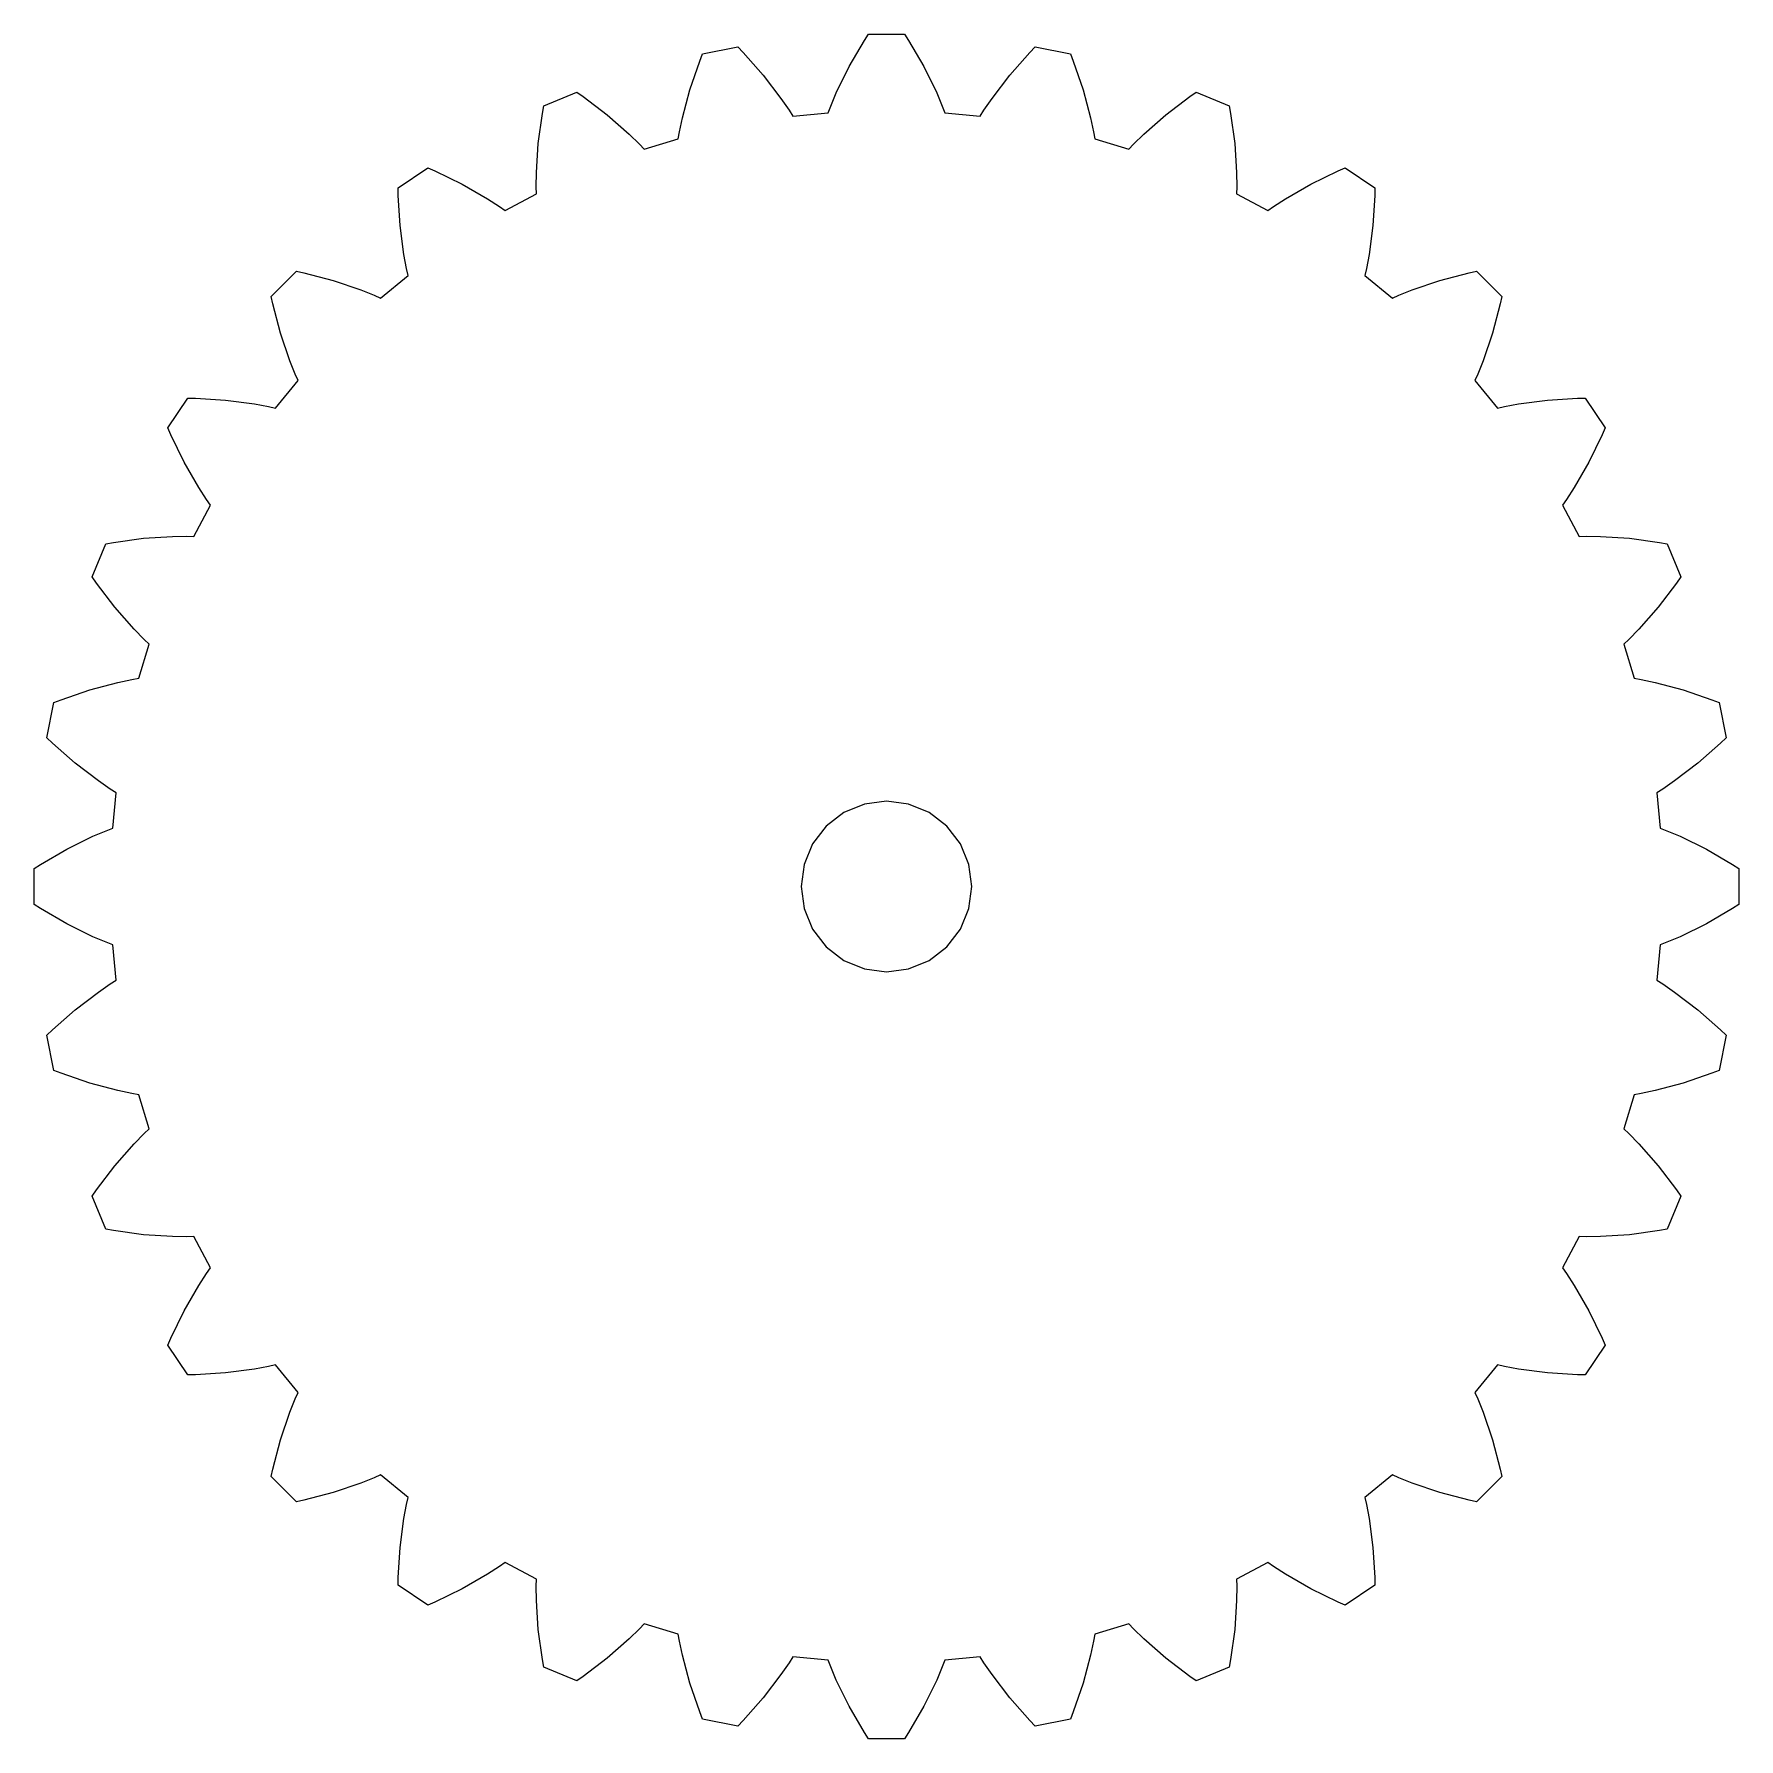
# Model space of a CAD drawing. Extents: x 0 to 10, y 0 to 10.
import ezdxf

# ---------------------------------------------------------------- set-up
doc = ezdxf.new("R2010")
doc.units = 0

msp = doc.modelspace()

# ---------------------------------------------------------------- linework, layer by layer
for p, q in [((4.87012, 9.95984), (4.8945, 9.99784)), ((4.8945, 9.99784), (5.10445, 9.99784)), ((5.10445, 9.99784), (5.12883, 9.95984)), ((3.92138, 9.88132), (4.1273, 9.92228)), ((4.1273, 9.92228), (4.15862, 9.88976)), ((4.78073, 9.80686), (4.87012, 9.95984)), ((5.12883, 9.95984), (5.21822, 9.80686)), ((5.84033, 9.88976), (5.87165, 9.92228)), ((5.87165, 9.92228), (6.07757, 9.88132)), ((3.84706, 9.67181), (3.90489, 9.83929)), ((3.90489, 9.83929), (3.92138, 9.88132)), ((4.15862, 9.88976), (4.27614, 9.75716)), ((4.70477, 9.65282), (4.78073, 9.80686)), ((5.21822, 9.80686), (5.29418, 9.65282)), ((5.72281, 9.75716), (5.84033, 9.88976)), ((6.07757, 9.88132), (6.09406, 9.83929)), ((6.09406, 9.83929), (6.15189, 9.67181)), ((4.27614, 9.75716), (4.38069, 9.6209)), ((5.61826, 9.6209), (5.72281, 9.75716)), ((2.98969, 9.57719), (3.18367, 9.65754)), ((3.18367, 9.65754), (3.22073, 9.63175)), ((3.22073, 9.63175), (3.36186, 9.52463)), ((3.80261, 9.50592), (3.84706, 9.67181)), ((4.38069, 9.6209), (4.42781, 9.55155)), ((4.67208, 9.57561), (4.70477, 9.65282)), ((5.29418, 9.65282), (5.32686, 9.57561)), ((5.57113, 9.55155), (5.61826, 9.6209)), ((6.15189, 9.67181), (6.19634, 9.50592)), ((6.63709, 9.52463), (6.77822, 9.63175)), ((6.77822, 9.63175), (6.81528, 9.65754)), ((6.81528, 9.65754), (7.00925, 9.57719)), ((2.95767, 9.35721), (2.98172, 9.53275)), ((2.98172, 9.53275), (2.98969, 9.57719)), ((3.36186, 9.52463), (3.49098, 9.41139)), ((3.78561, 9.42381), (3.80261, 9.50592)), ((4.42781, 9.55155), (4.45002, 9.51659)), ((4.45002, 9.51659), (4.65712, 9.53698)), ((4.65712, 9.53698), (4.67208, 9.57561)), ((5.32686, 9.57561), (5.34183, 9.53698)), ((5.34183, 9.53698), (5.54892, 9.51659)), ((5.54892, 9.51659), (5.57113, 9.55155)), ((6.19634, 9.50592), (6.21333, 9.42381)), ((6.50796, 9.41139), (6.63709, 9.52463)), ((7.00925, 9.57719), (7.01723, 9.53275)), ((7.01723, 9.53275), (7.04128, 9.35721)), ((3.49098, 9.41139), (3.55073, 9.35256)), ((3.77848, 9.38301), (3.78561, 9.42381)), ((6.21333, 9.42381), (6.22047, 9.38301)), ((6.44821, 9.35256), (6.50796, 9.41139)), ((2.94644, 9.18583), (2.95767, 9.35721)), ((3.55073, 9.35256), (3.57934, 9.3226)), ((3.57934, 9.3226), (3.77848, 9.38301)), ((6.22047, 9.38301), (6.41961, 9.3226)), ((6.41961, 9.3226), (6.44821, 9.35256)), ((7.04128, 9.35721), (7.0525, 9.18583)), ((2.13524, 9.09715), (2.30981, 9.21379)), ((2.30981, 9.21379), (2.35119, 9.19573)), ((7.64775, 9.19573), (7.68913, 9.21379)), ((7.68913, 9.21379), (7.86371, 9.09715)), ((2.13609, 9.052), (2.13524, 9.09715)), ((2.35119, 9.19573), (2.51051, 9.1182)), ((2.51051, 9.1182), (2.65925, 9.03232)), ((2.94579, 9.10198), (2.94644, 9.18583)), ((2.94675, 9.06057), (2.94579, 9.10198)), ((7.05315, 9.10198), (7.0522, 9.06057)), ((7.0525, 9.18583), (7.05315, 9.10198)), ((7.3397, 9.03232), (7.48844, 9.1182)), ((7.48844, 9.1182), (7.64775, 9.19573)), ((7.86371, 9.09715), (7.86286, 9.052)), ((2.14675, 8.87514), (2.13609, 9.052)), ((2.65925, 9.03232), (2.72933, 8.98628)), ((2.76322, 8.96248), (2.94675, 9.06057)), ((7.0522, 9.06057), (7.23572, 8.96248)), ((7.26962, 8.98628), (7.3397, 9.03232)), ((7.86286, 9.052), (7.85219, 8.87514)), ((2.72933, 8.98628), (2.76322, 8.96248)), ((7.23572, 8.96248), (7.26962, 8.98628)), ((2.16917, 8.70487), (2.14675, 8.87514)), ((7.85219, 8.87514), (7.82977, 8.70487)), ((2.1849, 8.6225), (2.16917, 8.70487)), ((7.82977, 8.70487), (7.81405, 8.6225)), ((1.39086, 8.45963), (1.53932, 8.60809)), ((1.53932, 8.60809), (1.58343, 8.59845)), ((1.58343, 8.59845), (1.75481, 8.55349)), ((2.19391, 8.58207), (2.1849, 8.6225)), ((7.81405, 8.6225), (7.80503, 8.58207)), ((8.24413, 8.55349), (8.41552, 8.59845)), ((8.41552, 8.59845), (8.45963, 8.60809)), ((8.45963, 8.60809), (8.60809, 8.45963)), ((1.75481, 8.55349), (1.91744, 8.49828)), ((1.91744, 8.49828), (1.99516, 8.46679)), ((2.03305, 8.45006), (2.19391, 8.58207)), ((7.80503, 8.58207), (7.9659, 8.45006)), ((8.00379, 8.46679), (8.0815, 8.49828)), ((8.0815, 8.49828), (8.24413, 8.55349)), ((1.4005, 8.41552), (1.39086, 8.45963)), ((1.44546, 8.24413), (1.4005, 8.41552)), ((1.99516, 8.46679), (2.03305, 8.45006)), ((7.9659, 8.45006), (8.00379, 8.46679)), ((8.59845, 8.41552), (8.55349, 8.24413)), ((8.60809, 8.45963), (8.59845, 8.41552)), ((1.50067, 8.0815), (1.44546, 8.24413)), ((8.55349, 8.24413), (8.49828, 8.0815)), ((1.53216, 8.00379), (1.50067, 8.0815)), ((1.54889, 7.9659), (1.53216, 8.00379)), ((8.46679, 8.00379), (8.45006, 7.9659)), ((8.49828, 8.0815), (8.46679, 8.00379)), ((1.41687, 7.80503), (1.54889, 7.9659)), ((8.45006, 7.9659), (8.58207, 7.80503)), ((0.78516, 7.68913), (0.9018, 7.86371)), ((0.9018, 7.86371), (0.94695, 7.86286)), ((0.94695, 7.86286), (1.1238, 7.85219)), ((1.1238, 7.85219), (1.29408, 7.82977)), ((1.29408, 7.82977), (1.37645, 7.81405)), ((1.37645, 7.81405), (1.41687, 7.80503)), ((8.58207, 7.80503), (8.6225, 7.81405)), ((8.6225, 7.81405), (8.70487, 7.82977)), ((8.70487, 7.82977), (8.87514, 7.85219)), ((8.87514, 7.85219), (9.052, 7.86286)), ((9.052, 7.86286), (9.09715, 7.86371)), ((9.09715, 7.86371), (9.21379, 7.68913)), ((0.80322, 7.64775), (0.78516, 7.68913)), ((0.88075, 7.48844), (0.80322, 7.64775)), ((9.19573, 7.64775), (9.1182, 7.48844)), ((9.21379, 7.68913), (9.19573, 7.64775)), ((0.96663, 7.3397), (0.88075, 7.48844)), ((9.1182, 7.48844), (9.03232, 7.3397)), ((1.01267, 7.26962), (0.96663, 7.3397)), ((9.03232, 7.3397), (8.98628, 7.26962)), ((0.93837, 7.0522), (1.03647, 7.23572)), ((1.03647, 7.23572), (1.01267, 7.26962)), ((8.98628, 7.26962), (8.96248, 7.23572)), ((8.96248, 7.23572), (9.06057, 7.0522)), ((0.34141, 6.81528), (0.42175, 7.00925)), ((0.42175, 7.00925), (0.46619, 7.01723)), ((0.46619, 7.01723), (0.64174, 7.04128)), ((0.64174, 7.04128), (0.81312, 7.0525)), ((0.81312, 7.0525), (0.89697, 7.05315)), ((0.89697, 7.05315), (0.93837, 7.0522)), ((9.06057, 7.0522), (9.10198, 7.05315)), ((9.10198, 7.05315), (9.18583, 7.0525)), ((9.18583, 7.0525), (9.35721, 7.04128)), ((9.35721, 7.04128), (9.53275, 7.01723)), ((9.53275, 7.01723), (9.57719, 7.00925)), ((9.57719, 7.00925), (9.65754, 6.81528)), ((0.36719, 6.77822), (0.34141, 6.81528)), ((9.65754, 6.81528), (9.63175, 6.77822)), ((0.47432, 6.63709), (0.36719, 6.77822)), ((9.63175, 6.77822), (9.52463, 6.63709)), ((0.58756, 6.50796), (0.47432, 6.63709)), ((9.52463, 6.63709), (9.41139, 6.50796)), ((0.64639, 6.44821), (0.58756, 6.50796)), ((9.41139, 6.50796), (9.35256, 6.44821)), ((0.61594, 6.22047), (0.67635, 6.41961)), ((0.67635, 6.41961), (0.64639, 6.44821)), ((9.35256, 6.44821), (9.3226, 6.41961)), ((9.3226, 6.41961), (9.38301, 6.22047)), ((0.49303, 6.19634), (0.57514, 6.21333)), ((0.57514, 6.21333), (0.61594, 6.22047)), ((9.38301, 6.22047), (9.42381, 6.21333)), ((9.42381, 6.21333), (9.50592, 6.19634)), ((0.15966, 6.09406), (0.32713, 6.15189)), ((0.32713, 6.15189), (0.49303, 6.19634)), ((9.50592, 6.19634), (9.67181, 6.15189)), ((9.67181, 6.15189), (9.83929, 6.09406)), ((0.07666, 5.87165), (0.11762, 6.07757)), ((0.11762, 6.07757), (0.15966, 6.09406)), ((9.83929, 6.09406), (9.88132, 6.07757)), ((9.88132, 6.07757), (9.92228, 5.87165)), ((0.10919, 5.84033), (0.07666, 5.87165)), ((0.24178, 5.72281), (0.10919, 5.84033)), ((9.88976, 5.84033), (9.75716, 5.72281)), ((9.92228, 5.87165), (9.88976, 5.84033)), ((0.37804, 5.61826), (0.24178, 5.72281)), ((9.75716, 5.72281), (9.6209, 5.61826)), ((0.4474, 5.57113), (0.37804, 5.61826)), ((9.6209, 5.61826), (9.55155, 5.57113)), ((0.48236, 5.54892), (0.4474, 5.57113)), ((0.46196, 5.34183), (0.48236, 5.54892)), ((4.99947, 5.49947), (4.87006, 5.48244)), ((5.12888, 5.48244), (4.99947, 5.49947)), ((9.55155, 5.57113), (9.51659, 5.54892)), ((9.51659, 5.54892), (9.53698, 5.34183)), ((4.74947, 5.43249), (4.64592, 5.35303)), ((4.87006, 5.48244), (4.74947, 5.43249)), ((5.24947, 5.43249), (5.12888, 5.48244)), ((5.35303, 5.35303), (5.24947, 5.43249)), ((0.34612, 5.29418), (0.42334, 5.32686)), ((0.42334, 5.32686), (0.46196, 5.34183)), ((4.64592, 5.35303), (4.56646, 5.24947)), ((5.43249, 5.24947), (5.35303, 5.35303)), ((9.53698, 5.34183), (9.53698, 5.34183)), ((9.53698, 5.34183), (9.57561, 5.32686)), ((9.57561, 5.32686), (9.65282, 5.29418)), ((0.03911, 5.12883), (0.19209, 5.21822)), ((0.19209, 5.21822), (0.34612, 5.29418)), ((4.56646, 5.24947), (4.51651, 5.12888)), ((5.48244, 5.12888), (5.43249, 5.24947)), ((9.65282, 5.29418), (9.80686, 5.21822)), ((9.80686, 5.21822), (9.95984, 5.12883)), ((0.0011, 5.10445), (0.03911, 5.12883)), ((0.0011, 4.8945), (0.0011, 5.10445)), ((4.51651, 5.12888), (4.49947, 4.99947)), ((5.49947, 4.99947), (5.48244, 5.12888)), ((9.95984, 5.12883), (9.99784, 5.10445)), ((9.99784, 5.10445), (9.99784, 4.8945)), ((4.49947, 4.99947), (4.51651, 4.87006)), ((5.48244, 4.87006), (5.49947, 4.99947)), ((5.49947, 4.99947), (5.49947, 4.99947)), ((5.49947, 4.99947), (5.49947, 4.99947)), ((0.03911, 4.87012), (0.0011, 4.8945)), ((0.19209, 4.78073), (0.03911, 4.87012)), ((4.51651, 4.87006), (4.56646, 4.74947)), ((5.43249, 4.74947), (5.48244, 4.87006)), ((9.95984, 4.87012), (9.80686, 4.78073)), ((9.99784, 4.8945), (9.95984, 4.87012)), ((0.34612, 4.70477), (0.19209, 4.78073)), ((0.42334, 4.67208), (0.34612, 4.70477)), ((4.56646, 4.74947), (4.64592, 4.64592)), ((5.35303, 4.64592), (5.43249, 4.74947)), ((9.65282, 4.70477), (9.57561, 4.67208)), ((9.80686, 4.78073), (9.65282, 4.70477)), ((0.46196, 4.65712), (0.42334, 4.67208)), ((0.48236, 4.45002), (0.46196, 4.65712)), ((4.64592, 4.64592), (4.74947, 4.56646)), ((5.24947, 4.56646), (5.35303, 4.64592)), ((9.53698, 4.65712), (9.51659, 4.45002)), ((9.57561, 4.67208), (9.53698, 4.65712)), ((4.74947, 4.56646), (4.87006, 4.51651)), ((4.87006, 4.51651), (4.99947, 4.49947)), ((4.99947, 4.49947), (5.12888, 4.51651)), ((5.12888, 4.51651), (5.24947, 4.56646)), ((0.37804, 4.38069), (0.4474, 4.42781)), ((0.4474, 4.42781), (0.48236, 4.45002)), ((9.51659, 4.45002), (9.55155, 4.42781)), ((9.55155, 4.42781), (9.6209, 4.38069)), ((0.24178, 4.27614), (0.37804, 4.38069)), ((9.6209, 4.38069), (9.75716, 4.27614)), ((0.10919, 4.15862), (0.24178, 4.27614)), ((9.75716, 4.27614), (9.88976, 4.15862)), ((0.07666, 4.1273), (0.10919, 4.15862)), ((0.11762, 3.92138), (0.07666, 4.1273)), ((9.92228, 4.1273), (9.88132, 3.92138)), ((9.88976, 4.15862), (9.92228, 4.1273)), ((0.15966, 3.90489), (0.11762, 3.92138)), ((0.32713, 3.84706), (0.15966, 3.90489)), ((9.83929, 3.90489), (9.67181, 3.84706)), ((9.88132, 3.92138), (9.83929, 3.90489)), ((0.49303, 3.80261), (0.32713, 3.84706)), ((0.57514, 3.78561), (0.49303, 3.80261)), ((9.50592, 3.80261), (9.42381, 3.78561)), ((9.67181, 3.84706), (9.50592, 3.80261)), ((0.61594, 3.77848), (0.57514, 3.78561)), ((0.67635, 3.57934), (0.61594, 3.77848)), ((9.38301, 3.77848), (9.3226, 3.57934)), ((9.42381, 3.78561), (9.38301, 3.77848)), ((0.58756, 3.49098), (0.64639, 3.55073)), ((0.64639, 3.55073), (0.67635, 3.57934)), ((9.3226, 3.57934), (9.35256, 3.55073)), ((9.35256, 3.55073), (9.41139, 3.49098)), ((0.47432, 3.36186), (0.58756, 3.49098)), ((9.41139, 3.49098), (9.52463, 3.36186)), ((0.36719, 3.22073), (0.47432, 3.36186)), ((9.52463, 3.36186), (9.63175, 3.22073)), ((0.34141, 3.18367), (0.36719, 3.22073)), ((9.63175, 3.22073), (9.65754, 3.18367)), ((0.42175, 2.98969), (0.34141, 3.18367)), ((9.65754, 3.18367), (9.57719, 2.98969)), ((0.46619, 2.98172), (0.42175, 2.98969)), ((0.64174, 2.95767), (0.46619, 2.98172)), ((0.81312, 2.94644), (0.64174, 2.95767)), ((0.89697, 2.94579), (0.81312, 2.94644)), ((0.93837, 2.94675), (0.89697, 2.94579)), ((1.03647, 2.76322), (0.93837, 2.94675)), ((9.06057, 2.94675), (8.96248, 2.76322)), ((9.10198, 2.94579), (9.06057, 2.94675)), ((9.18583, 2.94644), (9.10198, 2.94579)), ((9.35721, 2.95767), (9.18583, 2.94644)), ((9.53275, 2.98172), (9.35721, 2.95767)), ((9.57719, 2.98969), (9.53275, 2.98172)), ((0.96663, 2.65925), (1.01267, 2.72933)), ((1.01267, 2.72933), (1.03647, 2.76322)), ((8.96248, 2.76322), (8.98628, 2.72933)), ((8.98628, 2.72933), (9.03232, 2.65925)), ((0.88075, 2.51051), (0.96663, 2.65925)), ((9.03232, 2.65925), (9.1182, 2.51051)), ((0.80322, 2.35119), (0.88075, 2.51051)), ((9.1182, 2.51051), (9.19573, 2.35119)), ((0.78516, 2.30981), (0.80322, 2.35119)), ((0.9018, 2.13524), (0.78516, 2.30981)), ((9.21379, 2.30981), (9.09715, 2.13524)), ((9.19573, 2.35119), (9.21379, 2.30981)), ((0.94695, 2.13609), (0.9018, 2.13524)), ((1.1238, 2.14675), (0.94695, 2.13609)), ((1.29408, 2.16917), (1.1238, 2.14675)), ((1.37645, 2.1849), (1.29408, 2.16917)), ((1.41687, 2.19391), (1.37645, 2.1849)), ((1.54889, 2.03305), (1.41687, 2.19391)), ((8.58207, 2.19391), (8.45006, 2.03305)), ((8.6225, 2.1849), (8.58207, 2.19391)), ((8.70487, 2.16917), (8.6225, 2.1849)), ((8.87514, 2.14675), (8.70487, 2.16917)), ((9.052, 2.13609), (8.87514, 2.14675)), ((9.09715, 2.13524), (9.052, 2.13609)), ((1.53216, 1.99516), (1.54889, 2.03305)), ((8.45006, 2.03305), (8.46679, 1.99516)), ((1.44546, 1.75481), (1.50067, 1.91744)), ((1.50067, 1.91744), (1.53216, 1.99516)), ((8.46679, 1.99516), (8.49828, 1.91744)), ((8.49828, 1.91744), (8.55349, 1.75481)), ((1.4005, 1.58343), (1.44546, 1.75481)), ((8.55349, 1.75481), (8.59845, 1.58343)), ((1.39086, 1.53932), (1.4005, 1.58343)), ((1.53932, 1.39086), (1.39086, 1.53932)), ((1.91744, 1.50067), (1.75481, 1.44546)), ((1.99516, 1.53216), (1.91744, 1.50067)), ((2.03305, 1.54889), (1.99516, 1.53216)), ((2.19391, 1.41687), (2.03305, 1.54889)), ((7.9659, 1.54889), (7.80503, 1.41687)), ((8.00379, 1.53216), (7.9659, 1.54889)), ((8.0815, 1.50067), (8.00379, 1.53216)), ((8.24413, 1.44546), (8.0815, 1.50067)), ((8.60809, 1.53932), (8.45963, 1.39086)), ((8.59845, 1.58343), (8.60809, 1.53932)), ((1.58343, 1.4005), (1.53932, 1.39086)), ((1.75481, 1.44546), (1.58343, 1.4005)), ((2.1849, 1.37645), (2.19391, 1.41687)), ((7.80503, 1.41687), (7.81405, 1.37645)), ((8.41552, 1.4005), (8.24413, 1.44546)), ((8.45963, 1.39086), (8.41552, 1.4005)), ((2.16917, 1.29408), (2.1849, 1.37645)), ((7.81405, 1.37645), (7.82977, 1.29408)), ((2.14675, 1.1238), (2.16917, 1.29408)), ((7.82977, 1.29408), (7.85219, 1.1238)), ((2.13609, 0.94695), (2.14675, 1.1238)), ((7.85219, 1.1238), (7.86286, 0.94695)), ((2.72933, 1.01267), (2.65925, 0.96663)), ((2.76322, 1.03647), (2.72933, 1.01267)), ((2.94675, 0.93837), (2.76322, 1.03647)), ((7.23572, 1.03647), (7.0522, 0.93837)), ((7.26962, 1.01267), (7.23572, 1.03647)), ((7.3397, 0.96663), (7.26962, 1.01267)), ((2.13524, 0.9018), (2.13609, 0.94695)), ((2.30981, 0.78516), (2.13524, 0.9018)), ((2.65925, 0.96663), (2.51051, 0.88075)), ((2.94579, 0.89697), (2.94675, 0.93837)), ((7.0522, 0.93837), (7.05315, 0.89697)), ((7.48844, 0.88075), (7.3397, 0.96663)), ((7.86371, 0.9018), (7.68913, 0.78516)), ((7.86286, 0.94695), (7.86371, 0.9018)), ((2.35119, 0.80322), (2.30981, 0.78516)), ((2.51051, 0.88075), (2.35119, 0.80322)), ((2.94644, 0.81312), (2.94579, 0.89697)), ((2.95767, 0.64174), (2.94644, 0.81312)), ((7.0525, 0.81312), (7.04128, 0.64174)), ((7.05315, 0.89697), (7.0525, 0.81312)), ((7.64775, 0.80322), (7.48844, 0.88075)), ((7.68913, 0.78516), (7.64775, 0.80322)), ((2.98172, 0.46619), (2.95767, 0.64174)), ((3.55073, 0.64639), (3.49098, 0.58756)), ((3.57934, 0.67635), (3.55073, 0.64639)), ((3.77848, 0.61594), (3.57934, 0.67635)), ((3.78561, 0.57514), (3.77848, 0.61594)), ((6.22047, 0.61594), (6.21333, 0.57514)), ((6.41961, 0.67635), (6.22047, 0.61594)), ((6.44821, 0.64639), (6.41961, 0.67635)), ((6.50796, 0.58756), (6.44821, 0.64639)), ((7.04128, 0.64174), (7.01723, 0.46619)), ((3.49098, 0.58756), (3.36186, 0.47432)), ((3.80261, 0.49303), (3.78561, 0.57514)), ((6.21333, 0.57514), (6.19634, 0.49303)), ((6.63709, 0.47432), (6.50796, 0.58756)), ((2.98969, 0.42175), (2.98172, 0.46619)), ((3.18367, 0.34141), (2.98969, 0.42175)), ((3.36186, 0.47432), (3.22073, 0.36719)), ((3.84706, 0.32713), (3.80261, 0.49303)), ((4.42781, 0.4474), (4.38069, 0.37804)), ((4.45002, 0.48236), (4.42781, 0.4474)), ((4.65712, 0.46196), (4.45002, 0.48236)), ((4.67208, 0.42334), (4.65712, 0.46196)), ((4.70477, 0.34612), (4.67208, 0.42334)), ((5.32686, 0.42334), (5.29418, 0.34612)), ((5.34183, 0.46196), (5.32686, 0.42334)), ((5.54892, 0.48236), (5.34183, 0.46196)), ((5.57113, 0.4474), (5.54892, 0.48236)), ((5.61826, 0.37804), (5.57113, 0.4474)), ((6.19634, 0.49303), (6.15189, 0.32713)), ((6.77822, 0.36719), (6.63709, 0.47432)), ((7.00925, 0.42175), (6.81528, 0.34141)), ((7.01723, 0.46619), (7.00925, 0.42175)), ((3.22073, 0.36719), (3.18367, 0.34141)), ((3.90489, 0.15966), (3.84706, 0.32713)), ((4.38069, 0.37804), (4.27614, 0.24178)), ((4.78073, 0.19209), (4.70477, 0.34612)), ((5.29418, 0.34612), (5.21822, 0.19209)), ((5.72281, 0.24178), (5.61826, 0.37804)), ((6.15189, 0.32713), (6.09406, 0.15966)), ((6.81528, 0.34141), (6.77822, 0.36719)), ((4.27614, 0.24178), (4.15862, 0.10919)), ((5.84033, 0.10919), (5.72281, 0.24178)), ((3.92138, 0.11762), (3.90489, 0.15966)), ((4.1273, 0.07666), (3.92138, 0.11762)), ((4.15862, 0.10919), (4.1273, 0.07666)), ((4.87012, 0.03911), (4.78073, 0.19209)), ((5.21822, 0.19209), (5.12883, 0.03911)), ((5.87165, 0.07666), (5.84033, 0.10919)), ((6.07757, 0.11762), (5.87165, 0.07666)), ((6.09406, 0.15966), (6.07757, 0.11762)), ((4.8945, 0.0011), (4.87012, 0.03911)), ((5.10445, 0.0011), (4.8945, 0.0011)), ((5.12883, 0.03911), (5.10445, 0.0011))]:
    msp.add_line(p, q)

doc.saveas('drawing.dxf')
